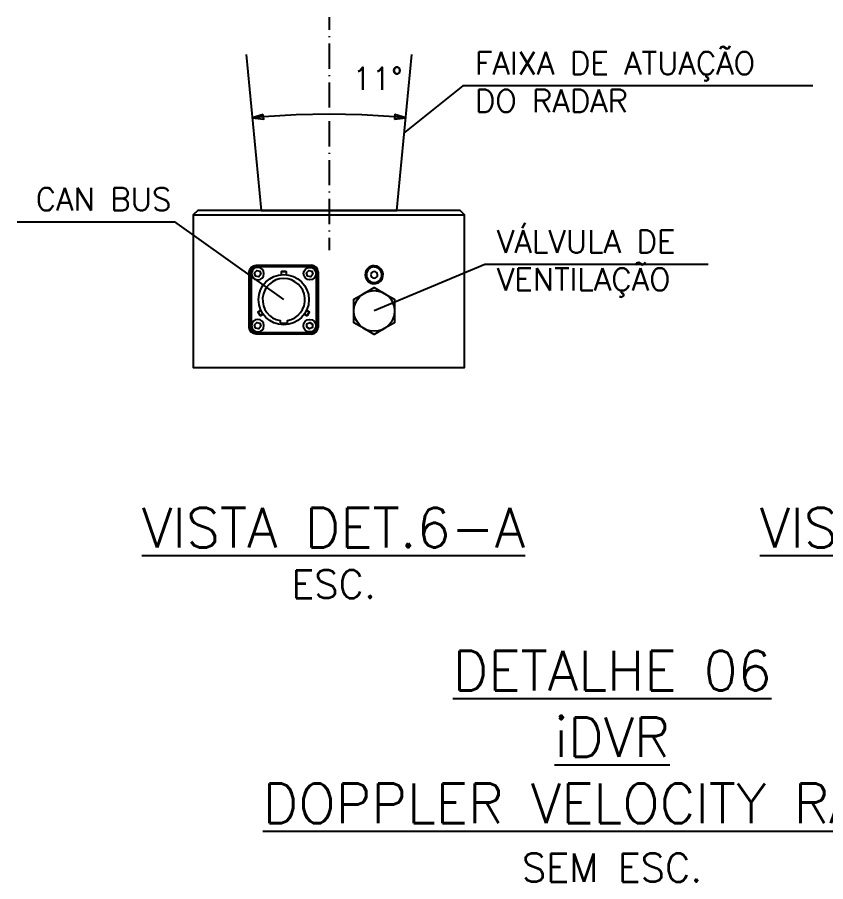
# Model space of a CAD drawing. Header units: millimetres. Extents: x 0 to 8410, y 0 to 5940.
# Drawn here: x 4925 to 5640, y 3912 to 4676 of the extents above; entities that cross this region are included whole.
import ezdxf
from ezdxf.enums import TextEntityAlignment as Align

# ---------------------------------------------------------------- set-up
doc = ezdxf.new("R2010")
doc.units = ezdxf.units.MM
doc.header["$LTSCALE"] = 5
for name, color, linetype in [('EL2', 7, 'Continuous'), ('EL3', 3, 'Continuous'), ('ER100', 3, 'Continuous'), ('ER140', 4, 'Continuous'), ('ER80', 3, 'Continuous'), ('GSB', 7, 'Continuous')]:
    doc.layers.add(name, color=color, linetype=linetype)
doc.styles.add('R100', font='simplex.shx', dxfattribs={"height": 2.5})
doc.styles.add('R140', font='simplex.shx', dxfattribs={"height": 3.5})
doc.styles.add('R80', font='simplex.shx', dxfattribs={"height": 2})

# ---------------------------------------------------------------- blocks, each defined once
blk = doc.blocks.new('CORTE')
at = {"layer": 'GSB', "color": 4, "style": 'R140'}
blk.add_attdef('%%UCORTE', text='', height=3.5, dxfattribs=at).set_placement((-0.253, 2.38), align=Align.MIDDLE_CENTER)
at = {"layer": 'GSB', "color": 3, "style": 'R100'}
blk.add_attdef('ESC.', text='', height=2.5, dxfattribs=at).set_placement((-0.253, -2.62), align=Align.MIDDLE_CENTER)

msp = doc.modelspace()

# ---------------------------------------------------------------- linework, layer by layer
for points in [[(5628.81, 4615.74), (5319.22, 4615.74), (5267.58, 4574.52)], [(4925.29, 4495.47), (5064.41, 4495.47), (5160.83, 4426.75)], [(5536.19, 4457.94), (5338.73, 4457.94), (5240.91, 4416.72)]]:
    msp.add_lwpolyline(points)
at = {"layer": 'EL2'}
for points in [[(5201, 4676.48), (5201, 4665.31)], [(5201, 4659.72), (5201, 4658.79)], [(5201, 4653.29), (5201, 4630.94)], [(5127.69, 4643.47), (5140.98, 4505.57), (5260.94, 4505.57), (5274.23, 4643.47)], [(5201, 4625.35), (5201, 4624.42)], [(5201, 4618.92), (5201, 4596.66)], [(5268.9, 4587.6), (5258.91, 4588.53), (5229.95, 4590.31), (5201, 4590.9), (5171.96, 4590.31), (5143.01, 4588.53), (5133.11, 4587.6)], [(5201, 4591.07), (5201, 4590.14)], [(5201, 4584.55), (5201, 4562.29)], [(5201, 4556.7), (5201, 4555.77)], [(5201, 4550.18), (5201, 4527.92)], [(5201, 4522.33), (5201, 4521.4)], [(5201, 4515.81), (5201, 4493.55)], [(5201, 4487.96), (5201, 4487.03)], [(5201, 4481.44), (5201, 4470.35)]]:
    msp.add_lwpolyline(points, dxfattribs=at)
for points in [[(5142.84, 4590.48), (5133.11, 4587.6)], [(5142.84, 4590.48), (5133.11, 4587.6), (5143.18, 4586.5)], [(5142.84, 4590.48), (5133.11, 4587.6), (5143.18, 4586.5)], [(5258.74, 4586.5), (5268.9, 4587.6), (5259.07, 4590.48)], [(5258.74, 4586.5), (5268.9, 4587.6), (5259.07, 4590.48)], [(5258.74, 4586.5), (5268.9, 4587.6)]]:
    msp.add_lwpolyline(points, close=True, dxfattribs=at)
for points in [[(5142.84, 4590.48), (5133.11, 4587.6), (5143.18, 4586.5)], [(5258.74, 4586.5), (5268.89, 4587.6), (5259.07, 4590.48)]]:
    msp.add_solid(points, dxfattribs=at)
at = {"layer": 'EL3'}
for points in [[(5096.88, 4501.67), (5320.87, 4501.67), (5316.9, 4505.65), (5084.85, 4505.65), (5080.87, 4501.67)], [(5135.98, 4447.58), (5135.05, 4450.29), (5137, 4452.41), (5139.8, 4451.81), (5140.73, 4449.11), (5138.78, 4446.9)], [(5181.95, 4447.58), (5181.02, 4450.29), (5182.97, 4452.41), (5185.76, 4451.81), (5186.69, 4449.11), (5184.83, 4446.9)], [(5231.9, 4432.26), (5240.87, 4437.51), (5249.85, 4432.26), (5258.91, 4427.09), (5258.91, 4406.27), (5249.85, 4401.11), (5240.87, 4395.94), (5231.9, 4401.11), (5222.84, 4406.27), (5222.84, 4427.09)], [(5135.98, 4401.53), (5135.05, 4404.32), (5137, 4406.44), (5139.8, 4405.85), (5140.73, 4403.14), (5138.78, 4400.94)], [(5181.28, 4402.38), (5181.45, 4405.25), (5183.99, 4406.61), (5186.44, 4405), (5186.27, 4402.12), (5183.73, 4400.85)]]:
    msp.add_lwpolyline(points, close=True, dxfattribs=at)
for points in [[(5080.87, 4501.67), (5080.87, 4482.71), (5080.87, 4366.74), (5320.87, 4366.74), (5320.87, 4482.71), (5320.87, 4501.67)], [(5158.84, 4451.47), (5159.18, 4451.81), (5162.57, 4451.81), (5162.91, 4451.47), (5162.91, 4448.85)], [(5158.84, 4448.85), (5158.84, 4451.47), (5162.91, 4451.47)], [(5191.35, 4451.22), (5191.35, 4402.21)], [(5140.39, 4412.53), (5139.96, 4412.7), (5138.27, 4415.67), (5138.44, 4416.01), (5140.73, 4417.36)], [(5142.67, 4413.89), (5140.39, 4412.53), (5138.44, 4416.01)], [(5183.39, 4416.01), (5183.48, 4415.67), (5181.79, 4412.7), (5181.36, 4412.53), (5179.07, 4413.89)], [(5181.11, 4417.36), (5183.39, 4416.01), (5181.36, 4412.53)]]:
    msp.add_lwpolyline(points, dxfattribs=at)
for points in [[(5185.34, 4396.2), (5136.41, 4396.2, -0.411938), (5130.4, 4402.21), (5130.4, 4451.22, -0.412026), (5136.41, 4457.23), (5185.34, 4457.23)], [(5184.92, 4396.71), (5136.92, 4396.71, -0.411865), (5130.9, 4402.71), (5130.9, 4450.72, -0.411865), (5136.92, 4456.72), (5184.92, 4456.72, -0.409566), (5190.84, 4450.72), (5190.84, 4402.71)], [(5132.01, 4449.78), (5132.01, 4403.56, 0.408207), (5137.76, 4397.8), (5183.99, 4397.8, 0.413584), (5189.74, 4403.65), (5189.74, 4449.78, 0.415946), (5183.99, 4455.62), (5137.76, 4455.62)], [(5247.9, 4448.68, 1.002447), (5233.85, 4448.68, 0.418051), (5240.87, 4441.74)], [(5240.87, 4455.62, 0.414103), (5234.02, 4448.68, 2.411578), (5240.89, 4455.48)], [(5164.09, 4406.1), (5164.09, 4408.22, 0.385691), (5179.58, 4428.28, 0.389222), (5160.87, 4445.46, 0.391883), (5142.25, 4428.28, 0.38854), (5157.66, 4408.22), (5157.66, 4406.1)]]:
    msp.add_lwpolyline(points, format="xyb", dxfattribs=at)
for centre, radius in [((5183.91, 4449.71), 5.49), ((5160.9, 4426.7), 22.24), ((5240.91, 4416.72), 17.99), ((5183.86, 4403.69), 5.55)]:
    msp.add_circle(centre, radius, dxfattribs=at)
for centre, radius, start, end in [((5137.92, 4449.71), 5.49, 89.88346, 270.11079), ((5240.86, 4448.67), 7.95, 179.94386, 90.0836), ((5240.91, 4448.72), 3, 180.6726, 0.33104), ((5137.98, 4403.69), 5.55, 90.4549, 270.13368), ((5160.87, 4426.29), 20.44, 260.94342, 279.05658)]:
    msp.add_arc(centre, radius, start, end, dxfattribs=at)
for points in [[(5137.76, 4455.62), (5134.63, 4455.62), (5132.01, 4453), (5132.01, 4449.78)], [(5143.35, 4449.7), (5143.35, 4452.74), (5140.9, 4455.2), (5137.93, 4455.2)], [(5191.35, 4451.22), (5191.35, 4454.52), (5188.73, 4457.23), (5185.43, 4457.23)], [(5240.87, 4456.64), (5236.47, 4456.72), (5232.92, 4453.08), (5232.92, 4448.68)], [(5240.87, 4451.64), (5239.27, 4451.73), (5237.91, 4450.38), (5237.91, 4448.68)], [(5243.84, 4448.68), (5243.84, 4450.38), (5242.57, 4451.64), (5240.87, 4451.64)], [(5137.93, 4444.19), (5140.9, 4444.19), (5143.35, 4446.65), (5143.35, 4449.7)], [(5240.87, 4441.74), (5244.77, 4441.74), (5247.9, 4444.79), (5247.9, 4448.68)], [(5143.35, 4403.73), (5143.35, 4406.69), (5140.9, 4409.23), (5137.93, 4409.23)], [(5137.93, 4398.23), (5140.9, 4398.23), (5143.35, 4400.68), (5143.35, 4403.73)], [(5184.92, 4396.71), (5188.22, 4396.71), (5190.84, 4399.41), (5190.84, 4402.71)], [(5185.43, 4396.2), (5188.73, 4396.2), (5191.35, 4398.91), (5191.35, 4402.21)]]:
    msp.add_open_spline(points, degree=3, dxfattribs=at)

# ---------------------------------------------------------------- block references
at = {"layer": 'GSB', "xscale": 10, "yscale": 10, "zscale": 10}
for p, values in [((5207.51, 4201.24), {'%%UCORTE': '%%UVISTA DET.6-A', 'ESC.': 'ESC.'}), ((5756.08, 4201.24), {'%%UCORTE': '%%UVISTA DET.6-B', 'ESC.': 'ESC.'})]:
    msp.add_blockref('CORTE', p, dxfattribs=at).add_auto_attribs(values)

# ---------------------------------------------------------------- texts
at = {"layer": 'ER100', "style": 'R80'}
msp.add_text('SEM ESC.', height=25, dxfattribs=at).set_placement((5451.33, 3924.33), align=Align.MIDDLE_CENTER)
at = {"layer": 'ER140', "style": 'R80'}
for s, p in [('%%UDETALHE 06', (5451.33, 4098.44)), ('%%UiDVR', (5451.33, 4039.69)), ('%%UDOPPLER VELOCITY RADAR', (5451.33, 3981.1))]:
    msp.add_text(s, height=35, dxfattribs=at).set_placement(p, align=Align.MIDDLE_CENTER)
at = {"layer": 'ER80', "style": 'R80'}
msp.add_text('11°', height=20, dxfattribs=at).set_placement((5221.51, 4612.26))
at = {"layer": 'ER80', "char_height": 20, "style": 'R80'}
for s, insert, width, attachment_point in [('FAIXA DE ATUAÇÃO DO RADAR', (5329.98, 4645.85), 314.2551, 1), ('CAN BUS', (5061.62, 4525.58), 134.4857, 3), ('VÁLVULA DE VENTILAÇÃO', (5349.49, 4488.05), 195.4626, 1)]:
    msp.add_mtext(s, dxfattribs=dict(at, insert=insert, width=width, attachment_point=attachment_point))

doc.saveas('drawing.dxf')
